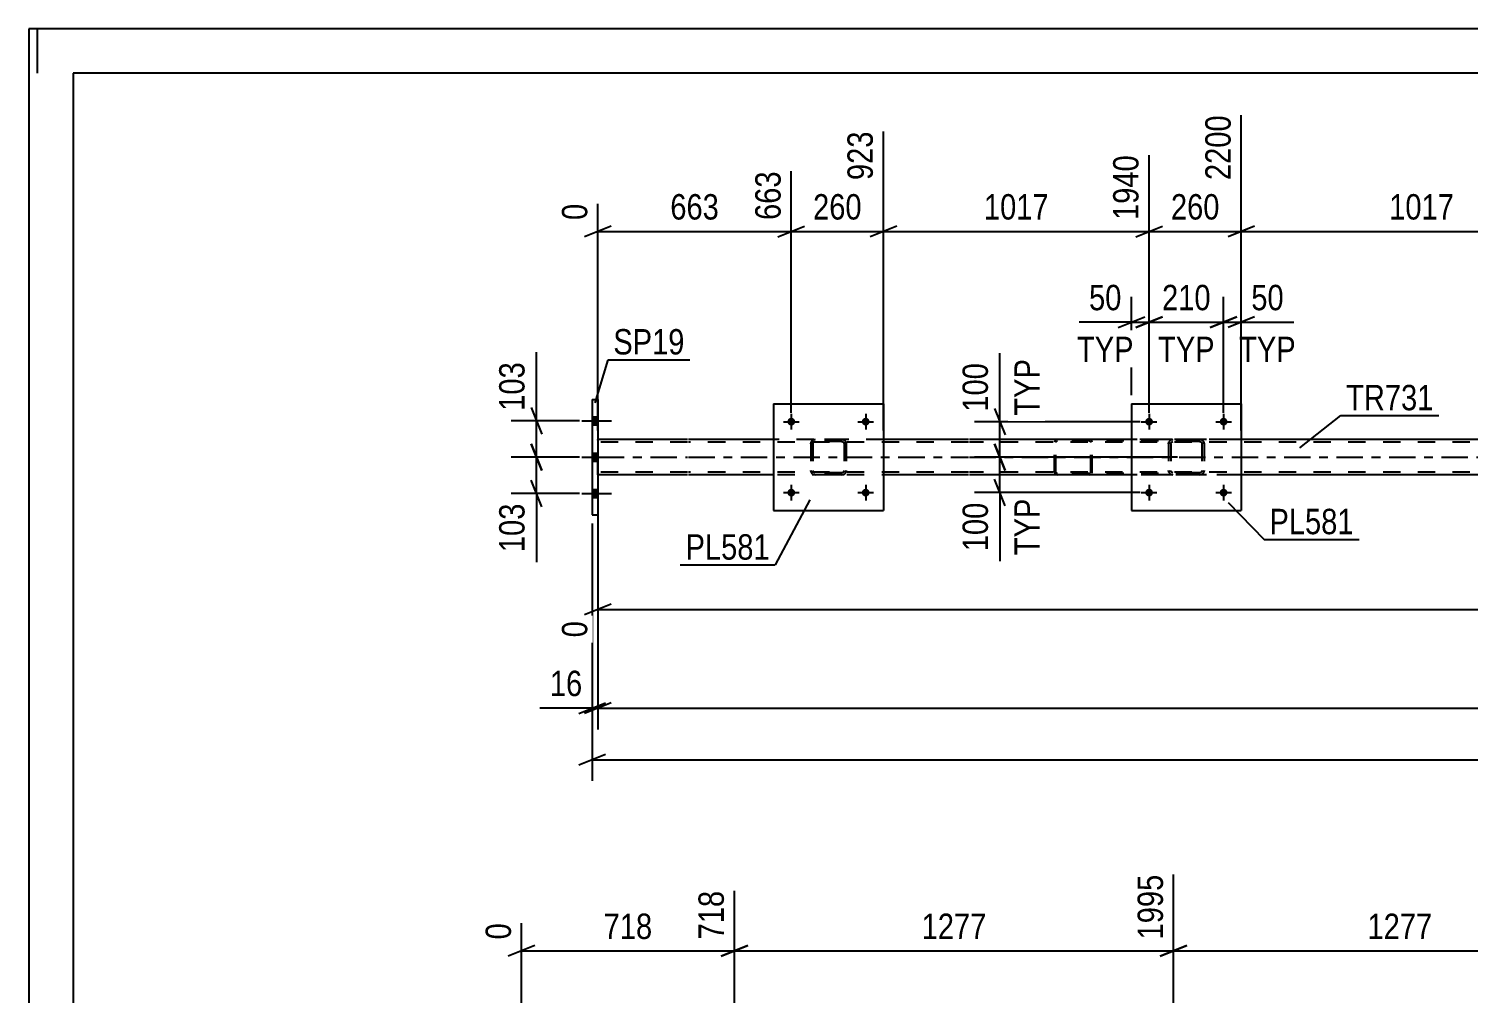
# Model space of a CAD drawing. Header units: millimetres. Extents: x 0 to 841, y 0 to 594.
# Drawn here: x 0 to 162.4, y 485.2 to 594 of the extents above; entities that cross this region are included whole.
import ezdxf

# ---------------------------------------------------------------- set-up
doc = ezdxf.new("R2010")
doc.units = ezdxf.units.MM
doc.linetypes.add('DXK_LINE_DOT2', pattern=[3.9198, 1.9599, -1.9599])
doc.linetypes.add('DXK_LINE_DOT3', pattern=[5.9187, 2.979, -0.9799, 0.9799, -0.9799])
doc.styles.add('Arial Narrow', font='ARIALN.TTF', dxfattribs={"height": 0.2})

# ---------------------------------------------------------------- blocks, each defined once
blk = doc.blocks.new('Unknown-318887466-1133')
at = {"color": 5, "linetype": 'Continuous'}
for p, q in [((841, 594), (0, 594)), ((0, 594), (0, 0)), ((1, 589), (1, 594)), ((836, 589), (5, 589)), ((5, 589), (5, 5))]:
    blk.add_line(p, q, dxfattribs=at)
blk = doc.blocks.new('Bolt-318887466-5490 - 5449')
at = {"linetype": 'Continuous'}
for points in [[(86.48, 549.69, -1), (85.6, 549.69, -1)], [(94.88, 549.69, -1), (94, 549.69, -1)]]:
    blk.add_hatch(color=1, dxfattribs=at).paths.add_polyline_path(points)
at = {"color": 1, "linetype": 'Continuous'}
for p, q in [((85.16, 549.69), (86.92, 549.69)), ((86.04, 550.57), (86.04, 548.81)), ((93.56, 549.69), (95.32, 549.69)), ((94.44, 550.57), (94.44, 548.81))]:
    blk.add_line(p, q, dxfattribs=at)
blk = doc.blocks.new('Bolt-318887466-5491 - 5449')
at = {"linetype": 'Continuous'}
for points in [[(86.48, 541.69, -1), (85.6, 541.69, -1)], [(94.88, 541.69, -1), (94, 541.69, -1)]]:
    blk.add_hatch(color=1, dxfattribs=at).paths.add_polyline_path(points)
at = {"color": 1, "linetype": 'Continuous'}
for p, q in [((86.04, 542.57), (86.04, 540.81)), ((94.44, 542.57), (94.44, 540.81)), ((85.16, 541.69), (86.92, 541.69)), ((93.56, 541.69), (95.32, 541.69))]:
    blk.add_line(p, q, dxfattribs=at)
blk = doc.blocks.new('Bolt-318887466-5492 - 5449')
at = {"linetype": 'Continuous'}
for points in [[(126.86, 549.69, -1), (125.98, 549.69, -1)], [(135.26, 549.69, -1), (134.38, 549.69, -1)]]:
    blk.add_hatch(color=1, dxfattribs=at).paths.add_polyline_path(points)
at = {"color": 1, "linetype": 'Continuous'}
for p, q in [((125.54, 549.69), (127.3, 549.69)), ((126.42, 550.57), (126.42, 548.81)), ((133.94, 549.69), (135.7, 549.69)), ((134.82, 550.57), (134.82, 548.81))]:
    blk.add_line(p, q, dxfattribs=at)
blk = doc.blocks.new('Bolt-318887466-5493 - 5449')
at = {"linetype": 'Continuous'}
for points in [[(126.86, 541.69, -1), (125.98, 541.69, -1)], [(135.26, 541.69, -1), (134.38, 541.69, -1)]]:
    blk.add_hatch(color=1, dxfattribs=at).paths.add_polyline_path(points)
at = {"color": 1, "linetype": 'Continuous'}
for p, q in [((126.42, 542.57), (126.42, 540.81)), ((134.82, 542.57), (134.82, 540.81)), ((125.54, 541.69), (127.3, 541.69)), ((133.94, 541.69), (135.7, 541.69))]:
    blk.add_line(p, q, dxfattribs=at)
blk = doc.blocks.new('Part-318887466-5522 - 5449')
at = {"color": 2, "linetype": 'Continuous'}
for p, q in [((84.04, 551.69), (84.04, 539.69)), ((84.04, 551.69), (96.44, 551.69)), ((96.44, 551.69), (96.44, 539.69)), ((84.04, 539.69), (96.44, 539.69))]:
    blk.add_line(p, q, dxfattribs=at)
blk = doc.blocks.new('Part-318887466-5523 - 5449')
at = {"color": 7, "linetype": 'DXK_LINE_DOT2'}
for p, q in [((88.24, 547.21), (88.28, 547.4)), ((88.28, 547.4), (88.24, 547.21)), ((88.5, 547.3), (88.55, 547.38)), ((88.54, 547.66), (88.72, 547.69)), ((88.72, 547.69), (88.54, 547.66)), ((88.55, 547.38), (88.63, 547.43)), ((88.63, 547.43), (88.72, 547.45)), ((91.76, 547.69), (88.72, 547.69)), ((91.76, 547.45), (88.72, 547.45)), ((91.76, 547.69), (91.95, 547.66)), ((91.95, 547.66), (91.76, 547.69)), ((91.76, 547.45), (91.85, 547.43)), ((91.85, 547.43), (91.93, 547.38)), ((91.93, 547.38), (91.98, 547.3)), ((92.21, 547.4), (92.24, 547.21)), ((92.24, 547.21), (92.21, 547.4)), ((88.24, 547.21), (88.24, 544.17)), ((88.48, 547.21), (88.5, 547.3)), ((88.48, 547.21), (88.48, 544.17)), ((91.98, 547.3), (92, 547.21)), ((92, 547.21), (92, 544.17)), ((92.24, 547.21), (92.24, 544.17)), ((88.28, 543.99), (88.24, 544.17)), ((88.24, 544.17), (88.28, 543.99)), ((88.5, 544.08), (88.48, 544.17)), ((92, 544.17), (91.98, 544.08)), ((92.24, 544.17), (92.21, 543.99)), ((92.21, 543.99), (92.24, 544.17)), ((88.55, 544), (88.5, 544.08)), ((88.72, 543.69), (88.54, 543.73)), ((88.54, 543.73), (88.72, 543.69)), ((88.63, 543.95), (88.55, 544)), ((88.72, 543.93), (88.63, 543.95)), ((91.76, 543.93), (88.72, 543.93)), ((91.76, 543.69), (88.72, 543.69)), ((91.85, 543.95), (91.76, 543.93)), ((91.95, 543.73), (91.76, 543.69)), ((91.76, 543.69), (91.95, 543.73)), ((91.93, 544), (91.85, 543.95)), ((91.98, 544.08), (91.93, 544))]:
    blk.add_line(p, q, dxfattribs=at)
at = {"color": 7, "linetype": 'DXK_LINE_DOT3'}
blk.add_line((90.24, 545.69), (90.24, 545.69), dxfattribs=at)
at = {"color": 7, "linetype": 'DXK_LINE_DOT2'}
for centre, start, end in [((88.72, 547.21), 112.5, 157.5), ((88.72, 547.21), 112.5, 157.5), ((91.76, 547.21), 22.5, 67.5), ((91.76, 547.21), 22.5, 67.5), ((88.72, 544.17), 202.5, 247.5), ((88.72, 544.17), 202.5, 247.5), ((91.76, 544.17), 292.5, 337.5), ((91.76, 544.17), 292.5, 337.5)]:
    blk.add_arc(centre, 0.48, start, end, dxfattribs=at)
blk = doc.blocks.new('Part-318887466-5528 - 5449')
at = {"color": 2, "linetype": 'Continuous'}
for p, q in [((124.42, 551.69), (124.42, 539.69)), ((124.42, 551.69), (136.82, 551.69)), ((136.82, 551.69), (136.82, 539.69)), ((124.42, 539.69), (136.82, 539.69))]:
    blk.add_line(p, q, dxfattribs=at)
blk = doc.blocks.new('Part-318887466-5529 - 5449')
at = {"color": 7, "linetype": 'DXK_LINE_DOT2'}
for p, q in [((128.62, 547.21), (128.66, 547.4)), ((128.66, 547.4), (128.62, 547.21)), ((128.88, 547.3), (128.93, 547.38)), ((128.92, 547.66), (129.1, 547.69)), ((129.1, 547.69), (128.92, 547.66)), ((128.93, 547.38), (129.01, 547.43)), ((129.01, 547.43), (129.1, 547.45)), ((132.14, 547.69), (129.1, 547.69)), ((132.14, 547.45), (129.1, 547.45)), ((132.14, 547.69), (132.33, 547.66)), ((132.33, 547.66), (132.14, 547.69)), ((132.14, 547.45), (132.24, 547.43)), ((132.24, 547.43), (132.31, 547.38)), ((132.31, 547.38), (132.37, 547.3)), ((132.59, 547.4), (132.62, 547.21)), ((132.62, 547.21), (132.59, 547.4)), ((128.62, 547.21), (128.62, 544.17)), ((128.86, 547.21), (128.88, 547.3)), ((128.86, 547.21), (128.86, 544.17)), ((132.37, 547.3), (132.38, 547.21)), ((132.38, 547.21), (132.38, 544.17)), ((132.62, 547.21), (132.62, 544.17)), ((128.66, 543.99), (128.62, 544.17)), ((128.62, 544.17), (128.66, 543.99)), ((128.88, 544.08), (128.86, 544.17)), ((132.38, 544.17), (132.37, 544.08)), ((132.62, 544.17), (132.59, 543.99)), ((132.59, 543.99), (132.62, 544.17)), ((128.93, 544), (128.88, 544.08)), ((129.1, 543.69), (128.92, 543.73)), ((128.92, 543.73), (129.1, 543.69)), ((129.01, 543.95), (128.93, 544)), ((129.1, 543.93), (129.01, 543.95)), ((132.14, 543.93), (129.1, 543.93)), ((132.14, 543.69), (129.1, 543.69)), ((132.24, 543.95), (132.14, 543.93)), ((132.33, 543.73), (132.14, 543.69)), ((132.14, 543.69), (132.33, 543.73)), ((132.31, 544), (132.24, 543.95)), ((132.37, 544.08), (132.31, 544))]:
    blk.add_line(p, q, dxfattribs=at)
at = {"color": 7, "linetype": 'DXK_LINE_DOT3'}
blk.add_line((130.62, 545.69), (130.62, 545.69), dxfattribs=at)
at = {"color": 7, "linetype": 'DXK_LINE_DOT2'}
for centre, start, end in [((129.1, 547.21), 112.5, 157.5), ((129.1, 547.21), 112.5, 157.5), ((132.14, 547.21), 22.5, 67.5), ((132.14, 547.21), 22.5, 67.5), ((129.1, 544.17), 202.5, 247.5), ((129.1, 544.17), 202.5, 247.5), ((132.14, 544.17), 292.5, 337.5), ((132.14, 544.17), 292.5, 337.5)]:
    blk.add_arc(centre, 0.48, start, end, dxfattribs=at)
blk = doc.blocks.new('Bolt-318887466-5683 - 5449')
at = {"linetype": 'Continuous'}
for points in [[(64.22, 549.35), (64.22, 550.23), (63.58, 550.23), (63.58, 549.35)], [(64.22, 549.35), (64.22, 550.23), (63.58, 550.23), (63.58, 549.35)], [(64.22, 549.35), (64.22, 550.23), (63.58, 550.23), (63.58, 549.35)], [(64.22, 545.25), (64.22, 546.13), (63.58, 546.13), (63.58, 545.25)], [(64.22, 545.25), (64.22, 546.13), (63.58, 546.13), (63.58, 545.25)], [(64.22, 541.15), (64.22, 542.03), (63.58, 542.03), (63.58, 541.15)], [(64.22, 541.15), (64.22, 542.03), (63.58, 542.03), (63.58, 541.15)], [(64.22, 541.15), (64.22, 542.03), (63.58, 542.03), (63.58, 541.15)]]:
    blk.add_hatch(color=1, dxfattribs=at).paths.add_polyline_path(points)
at = {"color": 1, "linetype": 'Continuous'}
for p, q in [((62.42, 549.79), (65.74, 549.79)), ((62.42, 549.79), (65.74, 549.79)), ((62.42, 549.79), (65.74, 549.79)), ((63.58, 550.23), (64.22, 550.23)), ((63.58, 550.23), (64.22, 550.23)), ((63.58, 550.23), (64.22, 550.23)), ((63.58, 549.35), (64.22, 549.35)), ((63.58, 549.35), (64.22, 549.35)), ((63.58, 549.35), (64.22, 549.35)), ((63.58, 546.13), (64.22, 546.13)), ((63.58, 546.13), (64.22, 546.13)), ((62.42, 545.69), (65.74, 545.69)), ((62.42, 545.69), (65.74, 545.69)), ((63.58, 545.25), (64.22, 545.25)), ((63.58, 545.25), (64.22, 545.25)), ((62.42, 541.59), (65.74, 541.59)), ((62.42, 541.59), (65.74, 541.59)), ((62.42, 541.59), (65.74, 541.59)), ((63.58, 542.03), (64.22, 542.03)), ((63.58, 542.03), (64.22, 542.03)), ((63.58, 542.03), (64.22, 542.03)), ((63.58, 541.15), (64.22, 541.15)), ((63.58, 541.15), (64.22, 541.15)), ((63.58, 541.15), (64.22, 541.15))]:
    blk.add_line(p, q, dxfattribs=at)
blk = doc.blocks.new('Part-318887466-5629 - 5449')
at = {"color": 7, "linetype": 'DXK_LINE_DOT2'}
for p, q in [((115.77, 547.49), (115.74, 547.37)), ((115.91, 547.37), (115.93, 547.43)), ((115.93, 547.43), (115.96, 547.49)), ((116.08, 547.69), (115.95, 547.67)), ((115.96, 547.49), (116.02, 547.52)), ((116.02, 547.52), (116.08, 547.53)), ((131.41, 547.69), (116.08, 547.69)), ((131.41, 547.53), (116.08, 547.53)), ((119.79, 547.67), (119.66, 547.69)), ((119.66, 547.53), (119.72, 547.52)), ((119.72, 547.52), (119.75, 547.5)), ((119.75, 547.5), (119.78, 547.49)), ((119.78, 547.49), (119.82, 547.43)), ((119.82, 547.43), (119.83, 547.37)), ((120, 547.37), (119.97, 547.49)), ((115.74, 544.01), (115.74, 547.37)), ((115.91, 544.01), (115.91, 547.37)), ((119.83, 544.01), (119.83, 547.37)), ((120, 544.01), (120, 547.37)), ((115.74, 544.01), (115.77, 543.89)), ((115.93, 543.95), (115.91, 544.01)), ((115.96, 543.9), (115.93, 543.95)), ((115.95, 543.72), (116.08, 543.69)), ((116.02, 543.86), (115.96, 543.9)), ((116.08, 543.85), (116.02, 543.86)), ((131.41, 543.85), (116.08, 543.85)), ((131.41, 543.69), (116.08, 543.69)), ((119.66, 543.85), (119.72, 543.86)), ((119.66, 543.69), (119.79, 543.72)), ((119.72, 543.86), (119.75, 543.88)), ((119.75, 543.88), (119.78, 543.9)), ((119.82, 543.95), (119.78, 543.9)), ((119.83, 544.01), (119.82, 543.95)), ((119.97, 543.89), (120, 544.01))]:
    blk.add_line(p, q, dxfattribs=at)
for centre, start, end in [((116.07, 547.36), 110.7583, 155.68), ((119.67, 547.36), 24.32, 69.2417), ((116.07, 544.03), 204.32, 249.2417)]:
    blk.add_arc(centre, 0.331, start, end, dxfattribs=at)
blk = doc.blocks.new('Part-318887466-5634 - 5449')
at = {"color": 2, "linetype": 'Continuous'}
for p, q in [((63.58, 552.19), (64.22, 552.19)), ((63.58, 552.19), (63.58, 539.19)), ((64.22, 552.19), (64.22, 539.19)), ((63.58, 539.19), (64.22, 539.19))]:
    blk.add_line(p, q, dxfattribs=at)
blk = doc.blocks.new('Part-318887466-5688 - 5449')
at = {"color": 2, "linetype": 'Continuous'}
for p, q in [((74.34, 547.69), (64.22, 547.69)), ((84.04, 547.69), (74.44, 547.69)), ((106.04, 547.69), (96.44, 547.69)), ((124.42, 547.69), (106.14, 547.69)), ((175.5, 547.69), (136.82, 547.69)), ((74.34, 543.69), (64.22, 543.69)), ((84.04, 543.69), (74.44, 543.69)), ((106.04, 543.69), (96.44, 543.69)), ((124.42, 543.69), (106.14, 543.69)), ((175.5, 543.69), (136.82, 543.69))]:
    blk.add_line(p, q, dxfattribs=at)
at = {"color": 7, "linetype": 'DXK_LINE_DOT2'}
for p, q in [((64.22, 543.69), (64.22, 547.69)), ((96.44, 547.69), (84.04, 547.69)), ((770.18, 547.69), (124.42, 547.69)), ((136.82, 547.69), (124.42, 547.69)), ((74.34, 547.37), (64.22, 547.37)), ((106.04, 547.37), (74.44, 547.37)), ((770.18, 547.37), (106.14, 547.37)), ((74.34, 544.01), (64.22, 544.01)), ((106.04, 544.01), (74.44, 544.01)), ((106.04, 543.69), (84.04, 543.69)), ((770.18, 544.01), (106.14, 544.01)), ((767.11, 543.69), (106.14, 543.69)), ((136.82, 543.69), (124.42, 543.69))]:
    blk.add_line(p, q, dxfattribs=at)
at = {"color": 7, "linetype": 'DXK_LINE_DOT3'}
for p, q in [((64.22, 545.69), (74.34, 545.69)), ((74.44, 545.69), (106.04, 545.69)), ((106.14, 545.69), (770.18, 545.69))]:
    blk.add_line(p, q, dxfattribs=at)
blk = doc.blocks.new('StraightDimension-318887466-6286 - 5449')
at = {"color": 7, "linetype": 'Continuous'}
for p, q in [((56.69, 547.19), (57.89, 544.19)), ((62.13, 545.69), (54.44, 545.69)), ((57.29, 541.59), (57.29, 545.69)), ((57.89, 540.09), (56.69, 543.09)), ((62.13, 541.59), (54.44, 541.59))]:
    blk.add_line(p, q, dxfattribs=at)
at = {"color": 0}
blk.add_wipeout([(56.54, 541.07), (52.34, 541.07), (52.34, 534.38), (56.54, 534.38)], dxfattribs=at)
at = {"color": 7, "linetype": 'Continuous'}
blk.add_line((57.29, 541.59), (57.29, 533.86), dxfattribs=at)
blk.add_line((57.29, 541.59), (57.29, 533.86), dxfattribs=at)
at = {"color": 3, "style": 'Arial Narrow'}
blk.add_text('103', height=2.863, rotation=90.0002, dxfattribs=at).set_placement((55.94, 534.98))
blk = doc.blocks.new('StraightDimension-318887466-5735 - 5449')
at = {"color": 7, "linetype": 'Continuous'}
for p, q in [((108.98, 551.19), (110.18, 548.19)), ((125.42, 549.69), (106.73, 549.69)), ((109.58, 545.69), (109.58, 549.69)), ((110.18, 544.19), (108.98, 547.19)), ((129.62, 545.69), (106.73, 545.69))]:
    blk.add_line(p, q, dxfattribs=at)
at = {"color": 0, "linetype": 'Continuous'}
blk.add_wipeout([(114.68, 557.36), (110.48, 557.36), (110.48, 549.77), (114.68, 549.77)], dxfattribs=at)
at = {"color": 0}
blk.add_wipeout([(108.83, 556.9), (104.63, 556.9), (104.63, 550.22), (108.83, 550.22)], dxfattribs=at)
at = {"color": 7, "linetype": 'Continuous'}
blk.add_line((109.58, 549.69), (109.58, 557.43), dxfattribs=at)
blk.add_line((109.58, 549.69), (109.58, 557.43), dxfattribs=at)
at = {"color": 3, "style": 'Arial Narrow'}
blk.add_text('100', height=2.863, rotation=90.0002, dxfattribs=at).set_placement((108.23, 550.82))
at = {"color": 3, "linetype": 'Continuous', "style": 'Arial Narrow'}
blk.add_text('TYP', height=2.863, rotation=90.0002, dxfattribs=at).set_placement((114.08, 550.37))
blk = doc.blocks.new('StraightDimension-318887466-5719 - 5449')
at = {"color": 7, "linetype": 'Continuous'}
for p, q in [((108.98, 547.19), (110.18, 544.19)), ((129.62, 545.69), (106.73, 545.69)), ((109.58, 541.69), (109.58, 545.69)), ((110.18, 540.19), (108.98, 543.19)), ((125.42, 541.69), (106.73, 541.69))]:
    blk.add_line(p, q, dxfattribs=at)
at = {"color": 0}
blk.add_wipeout([(108.83, 541.17), (104.63, 541.17), (104.63, 534.48), (108.83, 534.48)], dxfattribs=at)
at = {"color": 0, "linetype": 'Continuous'}
blk.add_wipeout([(114.68, 541.62), (110.48, 541.62), (110.48, 534.03), (114.68, 534.03)], dxfattribs=at)
at = {"color": 7, "linetype": 'Continuous'}
blk.add_line((109.58, 541.69), (109.58, 533.96), dxfattribs=at)
blk.add_line((109.58, 541.69), (109.58, 533.96), dxfattribs=at)
at = {"color": 3, "style": 'Arial Narrow'}
blk.add_text('100', height=2.863, rotation=90.0002, dxfattribs=at).set_placement((108.23, 535.08))
at = {"color": 3, "linetype": 'Continuous', "style": 'Arial Narrow'}
blk.add_text('TYP', height=2.863, rotation=90.0002, dxfattribs=at).set_placement((114.08, 534.63))
blk = doc.blocks.new('StraightDimension-318887466-5752 - 5449')
at = {"color": 7, "linetype": 'Continuous'}
for p, q in [((124.42, 552.69), (124.42, 563.76)), ((126.42, 550.69), (126.42, 563.76)), ((122.92, 560.31), (125.92, 561.51)), ((124.42, 560.91), (126.42, 560.91)), ((127.92, 561.51), (124.92, 560.31))]:
    blk.add_line(p, q, dxfattribs=at)
at = {"color": 0}
blk.add_wipeout([(123.9, 561.66), (123.9, 565.86), (119.04, 565.86), (119.04, 561.66)], dxfattribs=at)
at = {"color": 0, "linetype": 'Continuous'}
blk.add_wipeout([(125.27, 555.81), (125.27, 560.01), (117.68, 560.01), (117.68, 555.81)], dxfattribs=at)
at = {"color": 7, "linetype": 'Continuous'}
blk.add_line((124.42, 560.91), (118.52, 560.91), dxfattribs=at)
blk.add_line((124.42, 560.91), (118.52, 560.91), dxfattribs=at)
at = {"color": 3, "style": 'Arial Narrow'}
blk.add_text('50', height=2.863, dxfattribs=at).set_placement((119.64, 562.26))
at = {"color": 3, "linetype": 'Continuous', "style": 'Arial Narrow'}
blk.add_text('TYP', height=2.863, dxfattribs=at).set_placement((118.28, 556.41))
blk = doc.blocks.new('StraightDimension-318887466-5765 - 5449')
at = {"color": 7, "linetype": 'Continuous'}
for p, q in [((126.42, 550.69), (126.42, 563.76)), ((134.82, 550.69), (134.82, 563.76)), ((124.92, 560.31), (127.92, 561.51)), ((126.42, 560.91), (134.82, 560.91)), ((136.32, 561.51), (133.32, 560.31))]:
    blk.add_line(p, q, dxfattribs=at)
at = {"color": 0}
blk.add_wipeout([(133.97, 561.66), (133.97, 565.86), (127.28, 565.86), (127.28, 561.66)], dxfattribs=at)
at = {"color": 0, "linetype": 'Continuous'}
blk.add_wipeout([(134.42, 555.81), (134.42, 560.01), (126.83, 560.01), (126.83, 555.81)], dxfattribs=at)
at = {"color": 3, "style": 'Arial Narrow'}
blk.add_text('210', height=2.863, dxfattribs=at).set_placement((127.88, 562.26))
at = {"color": 3, "linetype": 'Continuous', "style": 'Arial Narrow'}
blk.add_text('TYP', height=2.863, dxfattribs=at).set_placement((127.43, 556.41))
blk = doc.blocks.new('StraightDimension-318887466-5781 - 5449')
at = {"color": 7, "linetype": 'Continuous'}
for p, q in [((134.82, 550.69), (134.82, 563.76)), ((136.82, 552.69), (136.82, 563.76)), ((133.32, 560.31), (136.32, 561.51)), ((134.82, 560.91), (136.82, 560.91)), ((138.32, 561.51), (135.32, 560.31))]:
    blk.add_line(p, q, dxfattribs=at)
at = {"color": 0}
blk.add_wipeout([(142.21, 561.66), (142.21, 565.86), (137.35, 565.86), (137.35, 561.66)], dxfattribs=at)
at = {"color": 0, "linetype": 'Continuous'}
blk.add_wipeout([(143.57, 555.81), (143.57, 560.01), (135.98, 560.01), (135.98, 555.81)], dxfattribs=at)
at = {"color": 7, "linetype": 'Continuous'}
blk.add_line((136.82, 560.91), (142.73, 560.91), dxfattribs=at)
blk.add_line((136.82, 560.91), (142.73, 560.91), dxfattribs=at)
at = {"color": 3, "style": 'Arial Narrow'}
blk.add_text('50', height=2.863, dxfattribs=at).set_placement((137.95, 562.26))
at = {"color": 3, "linetype": 'Continuous', "style": 'Arial Narrow'}
blk.add_text('TYP', height=2.863, dxfattribs=at).set_placement((136.58, 556.41))
blk = doc.blocks.new('StraightDimension-318887466-6296 - 5449')
at = {"color": 7, "linetype": 'Continuous'}
for p, q in [((56.69, 551.29), (57.89, 548.29)), ((62.13, 549.79), (54.44, 549.79)), ((57.29, 545.69), (57.29, 549.79)), ((57.89, 544.19), (56.69, 547.19)), ((62.13, 545.69), (54.44, 545.69))]:
    blk.add_line(p, q, dxfattribs=at)
at = {"color": 0}
blk.add_wipeout([(56.54, 557), (52.34, 557), (52.34, 550.32), (56.54, 550.32)], dxfattribs=at)
at = {"color": 7, "linetype": 'Continuous'}
blk.add_line((57.29, 549.79), (57.29, 557.53), dxfattribs=at)
blk.add_line((57.29, 549.79), (57.29, 557.53), dxfattribs=at)
at = {"color": 3, "style": 'Arial Narrow'}
blk.add_text('103', height=2.863, rotation=90.0002, dxfattribs=at).set_placement((55.94, 550.92))
blk = doc.blocks.new('StraightDimension-318887466-6307 - 5449')
at = {"color": 7, "linetype": 'Continuous'}
for p, q in [((63.58, 538.19), (63.58, 514.99)), ((64.22, 538.19), (64.22, 514.99)), ((62.08, 516.79), (65.08, 517.99)), ((65.72, 517.99), (62.72, 516.79)), ((63.58, 517.39), (64.22, 517.39))]:
    blk.add_line(p, q, dxfattribs=at)
at = {"color": 0}
blk.add_wipeout([(63.06, 518.14), (63.06, 522.34), (58.2, 522.34), (58.2, 518.14)], dxfattribs=at)
at = {"color": 7, "linetype": 'Continuous'}
blk.add_line((63.58, 517.39), (57.68, 517.39), dxfattribs=at)
blk.add_line((63.58, 517.39), (57.68, 517.39), dxfattribs=at)
at = {"color": 3, "style": 'Arial Narrow'}
blk.add_text('16', height=2.863, dxfattribs=at).set_placement((58.8, 518.74))
blk = doc.blocks.new('StraightDimension-318887466-6317 - 5449')
at = {"color": 7, "linetype": 'Continuous'}
for p, q in [((64.22, 538.19), (64.22, 514.99)), ((65.72, 517.99), (62.72, 516.79)), ((64.22, 517.39), (770.18, 517.39))]:
    blk.add_line(p, q, dxfattribs=at)
blk = doc.blocks.new('StraightDimension-318887466-6338 - 5449')
at = {"color": 7, "linetype": 'Continuous'}
for p, q in [((63.58, 538.19), (63.58, 509.17)), ((65.08, 512.17), (62.08, 510.97)), ((63.58, 511.57), (770.82, 511.57))]:
    blk.add_line(p, q, dxfattribs=at)
blk = doc.blocks.new('StraightDimension-318887466-6380 - 5449')
at = {"color": 7, "linetype": 'Continuous'}
for p, q in [((64.22, 542.69), (64.22, 525.37)), ((65.72, 529.1), (62.72, 527.9)), ((64.22, 528.5), (715.13, 528.5))]:
    blk.add_line(p, q, dxfattribs=at)
at = {"color": 0, "linetype": 'Continuous'}
blk.add_wipeout([(63.62, 527.8), (59.42, 527.8), (59.42, 524.77), (63.62, 524.77)], dxfattribs=at)
at = {"color": 3, "linetype": 'Continuous', "style": 'Arial Narrow'}
blk.add_text('0', height=2.86, rotation=90.0002, dxfattribs=at).set_placement((63.02, 525.37))
blk = doc.blocks.new('StraightDimension-318887466-12676 - 5449')
at = {"color": 7, "linetype": 'Continuous'}
for p, q in [((136.82, 548.69), (136.82, 584.25)), ((177.5, 550.69), (177.5, 579.75)), ((138.32, 571.74), (135.32, 570.54)), ((176, 570.54), (179, 571.74)), ((136.82, 571.14), (177.5, 571.14))]:
    blk.add_line(p, q, dxfattribs=at)
at = {"color": 0, "linetype": 'Continuous'}
blk.add_wipeout([(176.9, 580.35), (172.7, 580.35), (172.7, 571.84), (176.9, 571.84)], dxfattribs=at)
at = {"color": 0}
blk.add_wipeout([(161.42, 571.89), (161.42, 576.09), (152.91, 576.09), (152.91, 571.89)], dxfattribs=at)
at = {"color": 3, "linetype": 'Continuous', "style": 'Arial Narrow'}
blk.add_text('3217', height=2.863, rotation=90.0002, dxfattribs=at).set_placement((176.3, 572.44))
at = {"color": 3, "style": 'Arial Narrow'}
blk.add_text('1017', height=2.863, dxfattribs=at).set_placement((153.51, 572.49))
blk = doc.blocks.new('StraightDimension-318887466-12677 - 5449')
at = {"color": 7, "linetype": 'Continuous'}
for p, q in [((136.82, 548.69), (136.82, 584.25)), ((126.42, 550.69), (126.42, 579.75)), ((124.92, 570.54), (127.92, 571.74)), ((138.32, 571.74), (135.32, 570.54)), ((126.42, 571.14), (136.82, 571.14))]:
    blk.add_line(p, q, dxfattribs=at)
at = {"color": 0}
blk.add_wipeout([(134.97, 571.89), (134.97, 576.09), (128.28, 576.09), (128.28, 571.89)], dxfattribs=at)
at = {"color": 3, "style": 'Arial Narrow'}
blk.add_text('260', height=2.863, dxfattribs=at).set_placement((128.88, 572.49))
at = {"color": 0, "linetype": 'Continuous'}
blk.add_wipeout([(136.22, 584.85), (132.02, 584.85), (132.02, 576.34), (136.22, 576.34)], dxfattribs=at)
at = {"color": 3, "linetype": 'Continuous', "style": 'Arial Narrow'}
blk.add_text('2200', height=2.863, rotation=90.0002, dxfattribs=at).set_placement((135.62, 576.94))
blk = doc.blocks.new('StraightDimension-318887466-12678 - 5449')
at = {"color": 7, "linetype": 'Continuous'}
for p, q in [((96.44, 548.69), (96.44, 582.43)), ((126.42, 550.69), (126.42, 579.75)), ((97.94, 571.74), (94.94, 570.54)), ((124.92, 570.54), (127.92, 571.74)), ((96.44, 571.14), (126.42, 571.14))]:
    blk.add_line(p, q, dxfattribs=at)
at = {"color": 0, "linetype": 'Continuous'}
blk.add_wipeout([(125.82, 580.35), (121.62, 580.35), (121.62, 571.84), (125.82, 571.84)], dxfattribs=at)
at = {"color": 0}
blk.add_wipeout([(115.69, 571.89), (115.69, 576.09), (107.18, 576.09), (107.18, 571.89)], dxfattribs=at)
at = {"color": 3, "linetype": 'Continuous', "style": 'Arial Narrow'}
blk.add_text('1940', height=2.863, rotation=90.0002, dxfattribs=at).set_placement((125.22, 572.44))
at = {"color": 3, "style": 'Arial Narrow'}
blk.add_text('1017', height=2.863, dxfattribs=at).set_placement((107.78, 572.49))
blk = doc.blocks.new('StraightDimension-318887466-12679 - 5449')
at = {"color": 7, "linetype": 'Continuous'}
for p, q in [((96.44, 548.69), (96.44, 582.43)), ((86.04, 550.69), (86.04, 577.93)), ((84.54, 570.54), (87.54, 571.74)), ((97.94, 571.74), (94.94, 570.54)), ((86.04, 571.14), (96.44, 571.14))]:
    blk.add_line(p, q, dxfattribs=at)
at = {"color": 0}
blk.add_wipeout([(94.59, 571.89), (94.59, 576.09), (87.9, 576.09), (87.9, 571.89)], dxfattribs=at)
at = {"color": 3, "style": 'Arial Narrow'}
blk.add_text('260', height=2.863, dxfattribs=at).set_placement((88.5, 572.49))
at = {"color": 0, "linetype": 'Continuous'}
blk.add_wipeout([(95.84, 583.03), (91.64, 583.03), (91.64, 576.34), (95.84, 576.34)], dxfattribs=at)
at = {"color": 3, "linetype": 'Continuous', "style": 'Arial Narrow'}
blk.add_text('923', height=2.863, rotation=90.0002, dxfattribs=at).set_placement((95.24, 576.94))
blk = doc.blocks.new('StraightDimension-318887466-12680 - 5449')
at = {"color": 7, "linetype": 'Continuous'}
for p, q in [((86.04, 550.69), (86.04, 577.93)), ((64.22, 548.69), (64.22, 574.27)), ((65.72, 571.74), (62.72, 570.54)), ((84.54, 570.54), (87.54, 571.74)), ((64.22, 571.14), (86.04, 571.14))]:
    blk.add_line(p, q, dxfattribs=at)
at = {"color": 0, "linetype": 'Continuous'}
for points in [[(85.44, 578.53), (81.24, 578.53), (81.24, 571.84), (85.44, 571.84)], [(63.62, 574.87), (59.42, 574.87), (59.42, 571.84), (63.62, 571.84)]]:
    blk.add_wipeout(points, dxfattribs=at)
at = {"color": 0}
blk.add_wipeout([(78.48, 571.89), (78.48, 576.09), (71.79, 576.09), (71.79, 571.89)], dxfattribs=at)
at = {"color": 3, "linetype": 'Continuous', "style": 'Arial Narrow'}
for s, height, p in [('663', 2.863, (84.84, 572.44)), ('0', 2.86, (63.02, 572.44))]:
    blk.add_text(s, height=height, rotation=90.0002, dxfattribs=at).set_placement(p)
at = {"color": 3, "style": 'Arial Narrow'}
blk.add_text('663', height=2.863, dxfattribs=at).set_placement((72.39, 572.49))
blk = doc.blocks.new('StraightDimension-318887466-10997 - 3642')
at = {"color": 7, "linetype": 'Continuous'}
for p, q in [((129.18, 448.38), (129.18, 498.61)), ((180.26, 448.38), (180.26, 498.61)), ((130.68, 490.6), (127.68, 489.4)), ((178.76, 489.4), (181.76, 490.6)), ((129.18, 490), (180.26, 490))]:
    blk.add_line(p, q, dxfattribs=at)
at = {"color": 0, "linetype": 'Continuous'}
blk.add_wipeout([(179.66, 499.21), (175.46, 499.21), (175.46, 490.7), (179.66, 490.7)], dxfattribs=at)
at = {"color": 0}
blk.add_wipeout([(158.97, 490.75), (158.97, 494.95), (150.46, 494.95), (150.46, 490.75)], dxfattribs=at)
at = {"color": 3, "linetype": 'Continuous', "style": 'Arial Narrow'}
blk.add_text('3272', height=2.863, rotation=90.0002, dxfattribs=at).set_placement((179.06, 491.3))
at = {"color": 3, "style": 'Arial Narrow'}
blk.add_text('1277', height=2.863, dxfattribs=at).set_placement((151.06, 491.35))
blk = doc.blocks.new('StraightDimension-318887466-10998 - 3642')
at = {"color": 7, "linetype": 'Continuous'}
for p, q in [((129.18, 448.38), (129.18, 498.61)), ((79.63, 448.38), (79.63, 496.79)), ((81.13, 490.6), (78.13, 489.4)), ((127.68, 489.4), (130.68, 490.6)), ((79.63, 490), (129.18, 490))]:
    blk.add_line(p, q, dxfattribs=at)
at = {"color": 0, "linetype": 'Continuous'}
blk.add_wipeout([(128.58, 499.21), (124.38, 499.21), (124.38, 490.7), (128.58, 490.7)], dxfattribs=at)
at = {"color": 0}
blk.add_wipeout([(108.66, 490.75), (108.66, 494.95), (100.15, 494.95), (100.15, 490.75)], dxfattribs=at)
at = {"color": 3, "linetype": 'Continuous', "style": 'Arial Narrow'}
blk.add_text('1995', height=2.863, rotation=90.0002, dxfattribs=at).set_placement((127.98, 491.3))
at = {"color": 3, "style": 'Arial Narrow'}
blk.add_text('1277', height=2.863, dxfattribs=at).set_placement((100.75, 491.35))
blk = doc.blocks.new('StraightDimension-318887466-10999 - 3642')
at = {"color": 7, "linetype": 'Continuous'}
for p, q in [((79.63, 448.38), (79.63, 496.79)), ((55.61, 440.53), (55.61, 493.13)), ((57.11, 490.6), (54.11, 489.4)), ((78.13, 489.4), (81.13, 490.6)), ((55.61, 490), (79.63, 490))]:
    blk.add_line(p, q, dxfattribs=at)
at = {"color": 0, "linetype": 'Continuous'}
for points in [[(79.03, 497.39), (74.83, 497.39), (74.83, 490.7), (79.03, 490.7)], [(55.01, 493.73), (50.81, 493.73), (50.81, 490.7), (55.01, 490.7)]]:
    blk.add_wipeout(points, dxfattribs=at)
at = {"color": 0}
blk.add_wipeout([(70.96, 490.75), (70.96, 494.95), (64.27, 494.95), (64.27, 490.75)], dxfattribs=at)
at = {"color": 3, "linetype": 'Continuous', "style": 'Arial Narrow'}
for s, height, p in [('718', 2.863, (78.43, 491.3)), ('0', 2.86, (54.41, 491.3))]:
    blk.add_text(s, height=height, rotation=90.0002, dxfattribs=at).set_placement(p)
at = {"color": 3, "style": 'Arial Narrow'}
blk.add_text('718', height=2.863, dxfattribs=at).set_placement((64.87, 491.35))
blk = doc.blocks.new('Mark-318887466-5518 - 5449')
at = {"color": 0}
blk.add_wipeout([(83.61, 534.13), (83.61, 537.13), (74.11, 537.13), (74.11, 534.13)], dxfattribs=at)
blk.add_wipeout([(83.61, 534.13), (83.61, 537.13), (74.11, 537.13), (74.11, 534.13)], dxfattribs=at)
at = {"color": 30, "linetype": 'Continuous'}
for p in [(88.14, 540.86), (73.51, 533.53)]:
    blk.add_line(p, (84.21, 533.53), dxfattribs=at)
at = {"color": 3, "style": 'Arial Narrow'}
blk.add_text('PL581', height=2.863, dxfattribs=at).set_placement((74.11, 534.13))
blk = doc.blocks.new('Mark-318887466-5524 - 5449')
at = {"color": 0}
blk.add_wipeout([(149.51, 537), (149.51, 540), (140, 540), (140, 537)], dxfattribs=at)
blk.add_wipeout([(149.51, 537), (149.51, 540), (140, 540), (140, 537)], dxfattribs=at)
at = {"color": 30, "linetype": 'Continuous'}
for p, q in [((135.33, 540.59), (139.4, 536.4)), ((139.4, 536.4), (150.11, 536.4))]:
    blk.add_line(p, q, dxfattribs=at)
at = {"color": 3, "style": 'Arial Narrow'}
blk.add_text('PL581', height=2.863, dxfattribs=at).set_placement((140, 537))
blk = doc.blocks.new('Mark-318887466-5630 - 5449')
at = {"color": 0}
blk.add_wipeout([(74, 557.27), (74, 560.27), (65.96, 560.27), (65.96, 557.27)], dxfattribs=at)
blk.add_wipeout([(74, 557.27), (74, 560.27), (65.96, 560.27), (65.96, 557.27)], dxfattribs=at)
at = {"color": 30, "linetype": 'Continuous'}
for p, q in [((63.9, 551.83), (65.36, 556.67)), ((65.36, 556.67), (74.6, 556.67))]:
    blk.add_line(p, q, dxfattribs=at)
at = {"color": 3, "style": 'Arial Narrow'}
blk.add_text('SP19', height=2.863, dxfattribs=at).set_placement((65.96, 557.27))
blk = doc.blocks.new('Mark-318887466-5684 - 5449')
at = {"color": 0}
blk.add_wipeout([(158.51, 550.98), (158.51, 553.98), (148.65, 553.98), (148.65, 550.98)], dxfattribs=at)
blk.add_wipeout([(158.51, 550.98), (158.51, 553.98), (148.65, 553.98), (148.65, 550.98)], dxfattribs=at)
at = {"color": 30, "linetype": 'Continuous'}
for p, q in [((143.41, 546.74), (148.05, 550.38)), ((148.05, 550.38), (159.11, 550.38))]:
    blk.add_line(p, q, dxfattribs=at)
at = {"color": 3, "style": 'Arial Narrow'}
blk.add_text('TR731', height=2.863, dxfattribs=at).set_placement((148.65, 550.98))

msp = doc.modelspace()

# ---------------------------------------------------------------- block references
for name in ['Unknown-318887466-1133', 'Part-318887466-5634 - 5449', 'Part-318887466-5522 - 5449', 'Part-318887466-5528 - 5449', 'Bolt-318887466-5683 - 5449', 'Part-318887466-5688 - 5449', 'Bolt-318887466-5490 - 5449', 'Bolt-318887466-5492 - 5449', 'Part-318887466-5523 - 5449', 'Part-318887466-5629 - 5449', 'Part-318887466-5529 - 5449', 'Bolt-318887466-5491 - 5449', 'Bolt-318887466-5493 - 5449']:
    msp.add_blockref(name, (0, 0))

# ---------------------------------------------------------------- next in the draw order: block references
for name in ['StraightDimension-318887466-5735 - 5449', 'StraightDimension-318887466-6286 - 5449', 'StraightDimension-318887466-10997 - 3642']:
    msp.add_blockref(name, (0, 0))

# ---------------------------------------------------------------- next in the draw order: block references
for name in ['StraightDimension-318887466-5752 - 5449', 'StraightDimension-318887466-6296 - 5449', 'StraightDimension-318887466-5719 - 5449', 'StraightDimension-318887466-6307 - 5449', 'StraightDimension-318887466-10998 - 3642']:
    msp.add_blockref(name, (0, 0))

# ---------------------------------------------------------------- next in the draw order: block references
for name in ['StraightDimension-318887466-5765 - 5449', 'StraightDimension-318887466-6317 - 5449', 'StraightDimension-318887466-10999 - 3642']:
    msp.add_blockref(name, (0, 0))

# ---------------------------------------------------------------- next in the draw order: block references
for name in ['StraightDimension-318887466-5781 - 5449', 'StraightDimension-318887466-6338 - 5449']:
    msp.add_blockref(name, (0, 0))

# ---------------------------------------------------------------- next in the draw order: block references
for name in ['StraightDimension-318887466-12676 - 5449', 'StraightDimension-318887466-6380 - 5449']:
    msp.add_blockref(name, (0, 0))

# ---------------------------------------------------------------- next in the draw order: block references
for name in ['StraightDimension-318887466-12677 - 5449', 'Mark-318887466-5684 - 5449', 'Mark-318887466-5518 - 5449', 'Mark-318887466-5524 - 5449']:
    msp.add_blockref(name, (0, 0))

# ---------------------------------------------------------------- next in the draw order: block references
msp.add_blockref('StraightDimension-318887466-12678 - 5449', (0, 0))

# ---------------------------------------------------------------- next in the draw order: block references
msp.add_blockref('StraightDimension-318887466-12679 - 5449', (0, 0))

# ---------------------------------------------------------------- next in the draw order: block references
msp.add_blockref('StraightDimension-318887466-12680 - 5449', (0, 0))

# ---------------------------------------------------------------- next in the draw order: block references
msp.add_blockref('Mark-318887466-5630 - 5449', (0, 0))

doc.saveas('drawing.dxf')
